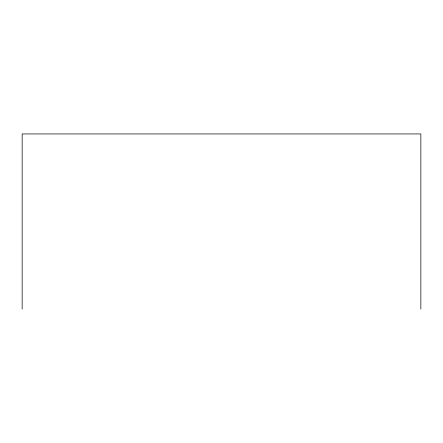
<?xml version="1.0" encoding="UTF-8"?>
<svg xmlns="http://www.w3.org/2000/svg" width="443" height="443" viewBox="0 0 443 443"><rect width="100%" height="100%" fill="white"/><g stroke="black" fill="none" stroke-linecap="round" stroke-linejoin="round"><path stroke-width="0.66" d="M420.85 309.059L420.85 133.941L22.15 133.941L22.15 309.059"/></g></svg>
